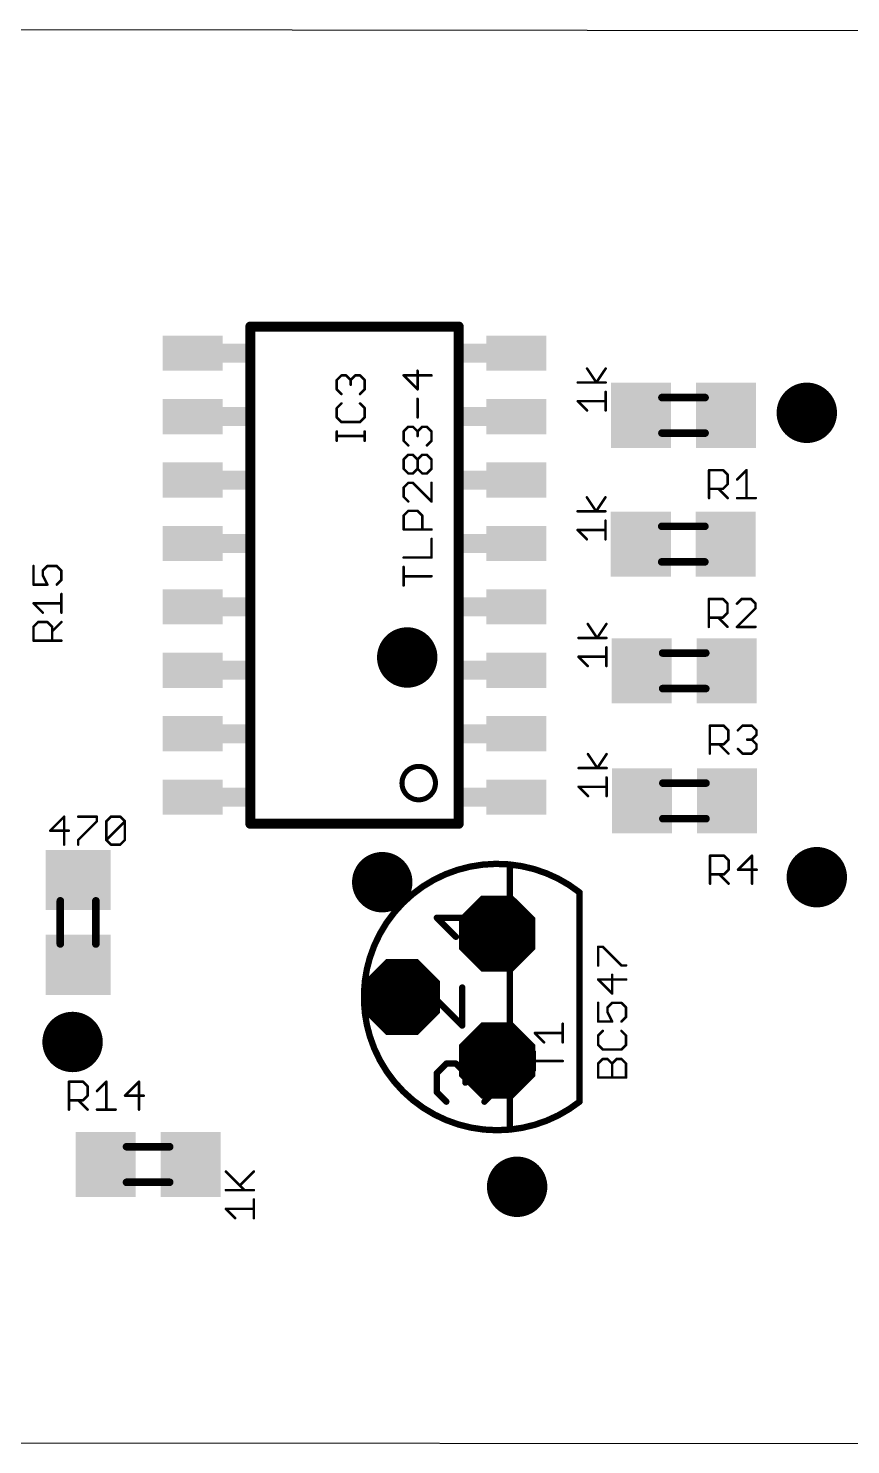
# Model space of a CAD drawing. Extents: x 0.6 to 66.7, y 0.1 to 28.5.
# Drawn here: x 34.57 to 51.04, y 0.1 to 28.46 of the extents above; entities that cross this region are included whole.
import ezdxf

# ---------------------------------------------------------------- set-up
doc = ezdxf.new("R2010")
doc.units = 0
for name, color, linetype in [('20', 7, 'CONTINUOUS'), ('21', 253, 'CONTINUOUS'), ('25', 253, 'CONTINUOUS'), ('27', 253, 'CONTINUOUS'), ('29', 253, 'CONTINUOUS'), ('51', 253, 'CONTINUOUS')]:
    doc.layers.add(name, color=color, linetype=linetype)

# ---------------------------------------------------------------- blocks, each defined once
blk = doc.blocks.new('RECT')
blk.add_solid([(-0.5, -0.5), (0.5, -0.5), (-0.5, 0.5), (0.5, 0.5)])
blk = doc.blocks.new('OCTAGONP')
at = {"const_width": 0.5}
blk.add_lwpolyline([(-0.25, -0.1036), (-0.25, 0.1036), (-0.1036, 0.25), (0.1036, 0.25), (0.25, 0.1036), (0.25, -0.1036), (0.1036, -0.25), (-0.1036, -0.25), (-0.25, -0.1036), (-0.25, 0.1036)], dxfattribs=at)
blk = doc.blocks.new('ROUNDV')
at = {"const_width": 0.5}
blk.add_lwpolyline([(0, -0.25, 1), (0, 0.25, 1), (0, -0.25)], format="xyb", dxfattribs=at)

msp = doc.modelspace()

# ---------------------------------------------------------------- linework, layer by layer
at = {"layer": '20'}
for p, q in [((66.6573, 28.3955), (0.56, 28.46)), ((66.6573, 0.0955), (0.56, 0.16))]:
    msp.add_line(p, q, dxfattribs=at)
at = {"layer": '21'}
for points, const_width in [([(43.19, 22.4871), (39.0202, 22.4871)], 0.2032), ([(39.0202, 22.4871), (39.0202, 12.5303)], 0.2032), ([(43.19, 12.5303), (43.19, 22.4871)], 0.2032), ([(39.0202, 12.5303), (43.19, 12.5303)], 0.2032), ([(44.214, 11.3137), (44.214, 11.7149)], 0.127), ([(45.611, 6.9655), (45.611, 11.1545)], 0.127), ([(44.214, 8.7737), (44.214, 9.3463)], 0.127), ([(44.214, 6.4051), (44.214, 6.8063)], 0.127)]:
    msp.add_lwpolyline(points, dxfattribs=dict(at, const_width=const_width))
for points, const_width in [([(39.0202, 22.5379, 1), (39.0202, 22.4363)], 0.1016), ([(39.071, 22.4871, 1), (38.9694, 22.4871)], 0.1016), ([(43.2408, 22.4871, 1), (43.1392, 22.4871)], 0.1016), ([(43.19, 22.4363, 1), (43.19, 22.5379)], 0.1016), ([(42.3901, 13.0098, 1), (42.3901, 13.6796, 1), (42.3901, 13.0098)], 0.1016), ([(39.0202, 12.5811, 1), (39.0202, 12.4795)], 0.1016), ([(38.9694, 12.5303, 1), (39.071, 12.5303)], 0.1016), ([(43.1392, 12.5303, 1), (43.2408, 12.5303)], 0.1016), ([(43.19, 12.4795, 1), (43.19, 12.5811)], 0.1016), ([(45.611, 11.1545, 0.5267), (41.4116, 9.8463)], 0.127), ([(44.2458, 11.7149, 1), (44.1822, 11.7149)], 0.0635), ([(44.1822, 11.3137, 1), (44.2458, 11.3137)], 0.0635), ([(45.6428, 11.1545, 1), (45.5793, 11.1545)], 0.0635), ([(45.5913, 11.1296, 1), (45.6307, 11.1794)], 0.0635), ([(41.3813, 9.8557, 1), (41.4419, 9.8369)], 0.0635), ([(44.2458, 9.3463, 1), (44.1822, 9.3463)], 0.0635), ([(44.1822, 8.7737, 1), (44.2458, 8.7737)], 0.0635), ([(41.4115, 8.2737, 0.3557), (44.214, 6.4051)], 0.127), ([(41.4418, 8.2831, 1), (41.3812, 8.2643)], 0.0635), ([(44.2458, 6.8063, 1), (44.1822, 6.8063)], 0.0635), ([(44.214, 6.4051, 0.144), (45.611, 6.9654)], 0.127), ([(45.5793, 6.9655, 1), (45.6428, 6.9655)], 0.0635), ([(45.6307, 6.9405, 1), (45.5913, 6.9903)], 0.0635), ([(44.1822, 6.4051, 1), (44.2458, 6.4051)], 0.0635), ([(44.211, 6.4367, 1), (44.217, 6.3735)], 0.0635), ([(44.217, 6.3735, 1), (44.211, 6.4367)], 0.0635)]:
    msp.add_lwpolyline(points, format="xyb", dxfattribs=dict(at, const_width=const_width))
at = {"layer": '25', "const_width": 0.0508}
for points in [[(40.7488, 21.4158), (40.842, 21.509)], [(40.7488, 21.2294), (40.7488, 21.4158)], [(40.842, 21.509), (40.9352, 21.509)], [(40.9352, 21.509), (41.0284, 21.4158)], [(41.0284, 21.4158), (41.1216, 21.509)], [(41.0284, 21.4158), (41.0284, 21.3226)], [(41.1216, 21.509), (41.2148, 21.509)], [(41.2148, 21.509), (41.3081, 21.4158)], [(41.3081, 21.4158), (41.3081, 21.2294)], [(40.842, 21.1362), (40.7488, 21.2294)], [(41.3081, 21.2294), (41.2148, 21.1362)], [(40.842, 20.9477), (40.7488, 20.8545)], [(40.7488, 20.8545), (40.7488, 20.6681)], [(41.3081, 20.8545), (41.2148, 20.9477)], [(41.3081, 20.6681), (41.3081, 20.8545)], [(40.7488, 20.6681), (40.842, 20.5748)], [(40.842, 20.5748), (41.2148, 20.5748)], [(41.2148, 20.5748), (41.3081, 20.6681)], [(40.7488, 20.2006), (40.7488, 20.3871)], [(41.3081, 20.2938), (40.7488, 20.2938)], [(41.3081, 20.2006), (41.3081, 20.3871)], [(48.2035, 19.0519), (48.2035, 19.6112)], [(48.2035, 19.6112), (48.4831, 19.6112)], [(48.4831, 19.6112), (48.5763, 19.518)], [(48.7648, 19.4248), (48.9512, 19.6112)], [(48.9512, 19.6112), (48.9512, 19.0519)], [(48.5763, 19.3316), (48.4831, 19.2383)], [(48.5763, 19.518), (48.5763, 19.3316)], [(48.4831, 19.2383), (48.2035, 19.2383)], [(48.3899, 19.2383), (48.5763, 19.0519)], [(48.7648, 19.0519), (49.1376, 19.0519)], [(34.6773, 17.6923), (34.6773, 17.3194)], [(34.8637, 17.599), (34.9569, 17.6923)], [(34.8637, 17.5058), (34.8637, 17.599)], [(34.9569, 17.6923), (35.1433, 17.6923)], [(35.1433, 17.6923), (35.2366, 17.599)], [(35.2366, 17.599), (35.2366, 17.4126)], [(34.6773, 17.3194), (34.9569, 17.3194)], [(34.9569, 17.3194), (34.8637, 17.5058)], [(35.2366, 17.4126), (35.1433, 17.3194)], [(35.2366, 16.7581), (35.2366, 17.131)], [(48.1993, 16.4726), (48.1993, 17.0319)], [(48.1993, 17.0319), (48.4789, 17.0319)], [(48.4789, 17.0319), (48.5722, 16.9387)], [(48.8538, 17.0319), (48.7606, 16.9387)], [(49.0403, 17.0319), (48.8538, 17.0319)], [(49.1335, 16.9387), (49.0403, 17.0319)], [(34.8637, 16.7581), (34.6773, 16.9445)], [(34.6773, 16.9445), (35.2366, 16.9445)], [(48.5722, 16.7523), (48.4789, 16.6591)], [(48.5722, 16.9387), (48.5722, 16.7523)], [(48.7606, 16.4726), (49.1335, 16.8455)], [(49.1335, 16.8455), (49.1335, 16.9387)], [(34.6773, 16.4764), (34.7705, 16.5696)], [(34.6773, 16.1968), (34.6773, 16.4764)], [(34.7705, 16.5696), (34.9569, 16.5696)], [(34.9569, 16.5696), (35.0501, 16.4764)], [(35.0501, 16.3832), (35.2366, 16.5696)], [(35.0501, 16.4764), (35.0501, 16.1968)], [(48.4789, 16.6591), (48.1993, 16.6591)], [(48.3857, 16.6591), (48.5722, 16.4726)], [(49.1335, 16.4726), (48.7606, 16.4726)], [(35.2366, 16.1968), (34.6773, 16.1968)], [(48.2177, 13.9355), (48.2177, 14.4947)], [(48.2177, 14.4947), (48.4973, 14.4947)], [(48.4973, 14.4947), (48.5905, 14.4015)], [(48.779, 14.4015), (48.8722, 14.4947)], [(48.8722, 14.4947), (49.0586, 14.4947)], [(49.0586, 14.4947), (49.1518, 14.4015)], [(48.5905, 14.2151), (48.4973, 14.1219)], [(48.5905, 14.4015), (48.5905, 14.2151)], [(49.0586, 14.2151), (48.9654, 14.2151)], [(49.1518, 14.3083), (49.0586, 14.2151)], [(49.0586, 14.2151), (49.1518, 14.1219)], [(49.1518, 14.4015), (49.1518, 14.3083)], [(48.4973, 14.1219), (48.2177, 14.1219)], [(48.4041, 14.1219), (48.5905, 13.9355)], [(48.8722, 13.9355), (48.779, 14.0287)], [(49.0586, 13.9355), (48.8722, 13.9355)], [(49.1518, 14.0287), (49.0586, 13.9355)], [(49.1518, 14.1219), (49.1518, 14.0287)], [(48.2218, 11.3304), (48.2218, 11.8896)], [(48.2218, 11.8896), (48.5015, 11.8896)], [(48.5015, 11.8896), (48.5947, 11.7964)], [(49.0628, 11.8896), (48.7832, 11.61)], [(49.0628, 11.3304), (49.0628, 11.8896)], [(48.5947, 11.61), (48.5015, 11.5168)], [(48.5947, 11.7964), (48.5947, 11.61)], [(48.7832, 11.61), (49.156, 11.61)], [(48.5015, 11.5168), (48.2218, 11.5168)], [(48.4083, 11.5168), (48.5947, 11.3304)], [(45.2735, 8.1529), (45.2735, 8.5257)], [(44.9007, 8.1529), (44.7143, 8.3393)], [(44.7143, 8.3393), (45.2735, 8.3393)], [(44.7143, 7.5916), (44.7143, 7.9644)], [(45.2735, 7.778), (44.7143, 7.778)], [(35.3878, 6.8052), (35.3878, 7.3644)], [(35.3878, 7.3644), (35.6675, 7.3644)], [(35.6675, 7.3644), (35.7607, 7.2712)], [(35.9491, 7.178), (36.1356, 7.3644)], [(36.1356, 7.3644), (36.1356, 6.8052)], [(36.7901, 7.3644), (36.5104, 7.0848)], [(36.7901, 6.8052), (36.7901, 7.3644)], [(35.7607, 7.0848), (35.6675, 6.9916)], [(35.7607, 7.2712), (35.7607, 7.0848)], [(36.5104, 7.0848), (36.8833, 7.0848)], [(35.6675, 6.9916), (35.3878, 6.9916)], [(35.5742, 6.9916), (35.7607, 6.8052)], [(35.9491, 6.8052), (36.322, 6.8052)]]:
    msp.add_lwpolyline(points, dxfattribs=at)
at = {"layer": '25', "const_width": 0.0254}
for points in [[(40.7615, 21.4158, 1), (40.7361, 21.4158)], [(40.7398, 21.4248, 1), (40.7578, 21.4068)], [(40.842, 21.5217, 1), (40.842, 21.4963)], [(40.851, 21.5, 1), (40.833, 21.518)], [(40.9442, 21.518, 1), (40.9262, 21.5)], [(40.9352, 21.4963, 1), (40.9352, 21.5217)], [(41.0411, 21.4158, 1), (41.0157, 21.4158)], [(41.0194, 21.4248, 1), (41.0374, 21.4068)], [(41.0157, 21.3226, 1), (41.0411, 21.3226)], [(41.0194, 21.4068, 1), (41.0374, 21.4248)], [(41.1216, 21.5217, 1), (41.1216, 21.4963)], [(41.1306, 21.5, 1), (41.1126, 21.518)], [(41.2238, 21.518, 1), (41.2059, 21.5)], [(41.2148, 21.4963, 1), (41.2148, 21.5217)], [(41.3208, 21.4158, 1), (41.2953, 21.4158)], [(41.2991, 21.4068, 1), (41.317, 21.4248)], [(40.7578, 21.2383, 1), (40.7398, 21.2204)], [(40.7361, 21.2294, 1), (40.7615, 21.2294)], [(40.833, 21.1272, 1), (40.851, 21.1451)], [(41.2059, 21.1451, 1), (41.2238, 21.1272)], [(41.2953, 21.2294, 1), (41.3208, 21.2294)], [(41.317, 21.2204, 1), (41.2991, 21.2383)], [(40.7615, 20.8545, 1), (40.7361, 20.8545)], [(40.7398, 20.8635, 1), (40.7578, 20.8455)], [(40.851, 20.9387, 1), (40.833, 20.9567)], [(41.2238, 20.9567, 1), (41.2059, 20.9387)], [(41.3208, 20.8545, 1), (41.2953, 20.8545)], [(41.2991, 20.8455, 1), (41.317, 20.8635)], [(40.7578, 20.677, 1), (40.7398, 20.6591)], [(40.7361, 20.6681, 1), (40.7615, 20.6681)], [(40.842, 20.5875, 1), (40.842, 20.5621)], [(40.833, 20.5659, 1), (40.851, 20.5838)], [(41.2059, 20.5838, 1), (41.2238, 20.5659)], [(41.2148, 20.5621, 1), (41.2148, 20.5875)], [(41.2953, 20.6681, 1), (41.3208, 20.6681)], [(41.317, 20.6591, 1), (41.2991, 20.677)], [(40.7615, 20.3871, 1), (40.7361, 20.3871)], [(40.7488, 20.3065, 1), (40.7488, 20.2811)], [(40.7361, 20.2006, 1), (40.7615, 20.2006)], [(41.3208, 20.3871, 1), (41.2953, 20.3871)], [(41.2953, 20.2006, 1), (41.3208, 20.2006)], [(41.3081, 20.2811, 1), (41.3081, 20.3065)], [(48.2162, 19.6112, 1), (48.1908, 19.6112)], [(48.2035, 19.6239, 1), (48.2035, 19.5985)], [(48.4921, 19.6202, 1), (48.4741, 19.6022)], [(48.4831, 19.5985, 1), (48.4831, 19.6239)], [(48.9639, 19.6112, 1), (48.9385, 19.6112)], [(48.9602, 19.6022, 1), (48.9422, 19.6202)], [(48.589, 19.518, 1), (48.5636, 19.518)], [(48.5636, 19.3316, 1), (48.589, 19.3316)], [(48.5673, 19.509, 1), (48.5853, 19.527)], [(48.5853, 19.3226, 1), (48.5673, 19.3405)], [(48.7558, 19.4337, 1), (48.7738, 19.4158)], [(48.2035, 19.251, 1), (48.2035, 19.2256)], [(48.1908, 19.0519, 1), (48.2162, 19.0519)], [(48.3989, 19.2473, 1), (48.3809, 19.2294)], [(48.4741, 19.2473, 1), (48.4921, 19.2294)], [(48.4831, 19.2256, 1), (48.4831, 19.251)], [(48.5673, 19.0429, 1), (48.5853, 19.0609)], [(48.7648, 19.0646, 1), (48.7648, 19.0392)], [(48.9385, 19.0519, 1), (48.9639, 19.0519)], [(49.1376, 19.0392, 1), (49.1376, 19.0646)], [(34.69, 17.6923, 1), (34.6646, 17.6923)], [(34.8764, 17.599, 1), (34.851, 17.599)], [(34.8547, 17.608, 1), (34.8727, 17.5901)], [(34.9569, 17.705, 1), (34.9569, 17.6796)], [(34.9659, 17.6833, 1), (34.9479, 17.7012)], [(35.1523, 17.7012, 1), (35.1344, 17.6833)], [(35.1433, 17.6796, 1), (35.1433, 17.705)], [(35.2493, 17.599, 1), (35.2239, 17.599)], [(35.2276, 17.5901, 1), (35.2455, 17.608)], [(34.6773, 17.3321, 1), (34.6773, 17.3067)], [(34.6646, 17.3194, 1), (34.69, 17.3194)], [(34.8751, 17.5115, 1), (34.8523, 17.5002)], [(34.851, 17.5058, 1), (34.8764, 17.5058)], [(34.9456, 17.3137, 1), (34.9683, 17.3251)], [(34.9569, 17.3067, 1), (34.9569, 17.3321)], [(35.1344, 17.3284, 1), (35.1523, 17.3104)], [(35.2239, 17.4126, 1), (35.2493, 17.4126)], [(35.2455, 17.4036, 1), (35.2276, 17.4216)], [(35.2493, 17.131, 1), (35.2239, 17.131)], [(48.212, 17.0319, 1), (48.1866, 17.0319)], [(48.1993, 17.0446, 1), (48.1993, 17.0192)], [(48.4879, 17.0409, 1), (48.47, 17.0229)], [(48.4789, 17.0192, 1), (48.4789, 17.0446)], [(48.8538, 17.0446, 1), (48.8538, 17.0192)], [(48.8628, 17.0229, 1), (48.8448, 17.0409)], [(49.0492, 17.0409, 1), (49.0313, 17.0229)], [(49.0403, 17.0192, 1), (49.0403, 17.0446)], [(34.6863, 16.9535, 1), (34.6683, 16.9355)], [(34.6773, 16.9572, 1), (34.6773, 16.9318)], [(34.8547, 16.7491, 1), (34.8727, 16.7671)], [(35.2239, 16.7581, 1), (35.2493, 16.7581)], [(35.2366, 16.9318, 1), (35.2366, 16.9572)], [(48.5849, 16.9387, 1), (48.5595, 16.9387)], [(48.5595, 16.7523, 1), (48.5849, 16.7523)], [(48.5632, 16.9297, 1), (48.5811, 16.9477)], [(48.5811, 16.7433, 1), (48.5632, 16.7613)], [(48.7516, 16.9477, 1), (48.7696, 16.9297)], [(49.1462, 16.9387, 1), (49.1208, 16.9387)], [(49.1208, 16.8455, 1), (49.1462, 16.8455)], [(49.1245, 16.9297, 1), (49.1424, 16.9477)], [(49.1424, 16.8365, 1), (49.1245, 16.8545)], [(34.69, 16.4764, 1), (34.6646, 16.4764)], [(34.6683, 16.4854, 1), (34.6863, 16.4674)], [(34.7705, 16.5823, 1), (34.7705, 16.5569)], [(34.7795, 16.5607, 1), (34.7615, 16.5786)], [(34.9659, 16.5786, 1), (34.9479, 16.5607)], [(34.9569, 16.5569, 1), (34.9569, 16.5823)], [(35.0628, 16.4764, 1), (35.0374, 16.4764)], [(35.0412, 16.4674, 1), (35.0591, 16.4854)], [(35.2455, 16.5607, 1), (35.2276, 16.5786)], [(48.1993, 16.6718, 1), (48.1993, 16.6464)], [(48.1866, 16.4726, 1), (48.212, 16.4726)], [(48.3947, 16.668, 1), (48.3767, 16.6501)], [(48.47, 16.668, 1), (48.4879, 16.6501)], [(48.4789, 16.6464, 1), (48.4789, 16.6718)], [(48.5632, 16.4637, 1), (48.5811, 16.4816)], [(48.7606, 16.4853, 1), (48.7606, 16.4599)], [(48.7516, 16.4816, 1), (48.7696, 16.4637)], [(49.1335, 16.4599, 1), (49.1335, 16.4853)], [(34.6773, 16.2095, 1), (34.6773, 16.1841)], [(34.6646, 16.1968, 1), (34.69, 16.1968)], [(35.0374, 16.1968, 1), (35.0628, 16.1968)], [(35.0412, 16.3922, 1), (35.0591, 16.3742)], [(35.2366, 16.1841, 1), (35.2366, 16.2095)], [(48.2304, 14.4947, 1), (48.205, 14.4947)], [(48.2177, 14.5074, 1), (48.2177, 14.482)], [(48.5063, 14.5037, 1), (48.4883, 14.4857)], [(48.4973, 14.482, 1), (48.4973, 14.5074)], [(48.8722, 14.5074, 1), (48.8722, 14.482)], [(48.8812, 14.4857, 1), (48.8632, 14.5037)], [(49.0676, 14.5037, 1), (49.0496, 14.4857)], [(49.0586, 14.482, 1), (49.0586, 14.5074)], [(48.6032, 14.4015, 1), (48.5778, 14.4015)], [(48.5778, 14.2151, 1), (48.6032, 14.2151)], [(48.5815, 14.3925, 1), (48.5995, 14.4105)], [(48.5995, 14.2061, 1), (48.5815, 14.2241)], [(48.77, 14.4105, 1), (48.7879, 14.3925)], [(48.9654, 14.2278, 1), (48.9654, 14.2024)], [(49.0676, 14.2241, 1), (49.0496, 14.2061)], [(49.0496, 14.2241, 1), (49.0676, 14.2061)], [(49.0586, 14.2024, 1), (49.0586, 14.2278)], [(49.1645, 14.4015, 1), (49.1391, 14.4015)], [(49.1391, 14.3083, 1), (49.1645, 14.3083)], [(49.1428, 14.3925, 1), (49.1608, 14.4105)], [(49.1608, 14.2993, 1), (49.1428, 14.3173)], [(48.2177, 14.1346, 1), (48.2177, 14.1092)], [(48.205, 13.9355, 1), (48.2304, 13.9355)], [(48.4131, 14.1309, 1), (48.3951, 14.1129)], [(48.4883, 14.1309, 1), (48.5063, 14.1129)], [(48.4973, 14.1092, 1), (48.4973, 14.1346)], [(48.5815, 13.9265, 1), (48.5995, 13.9444)], [(48.7879, 14.0376, 1), (48.77, 14.0197)], [(48.8722, 13.9482, 1), (48.8722, 13.9228)], [(48.8632, 13.9265, 1), (48.8812, 13.9444)], [(49.0496, 13.9444, 1), (49.0676, 13.9265)], [(49.0586, 13.9228, 1), (49.0586, 13.9482)], [(49.1645, 14.1219, 1), (49.1391, 14.1219)], [(49.1391, 14.0287, 1), (49.1645, 14.0287)], [(49.1428, 14.1129, 1), (49.1608, 14.1309)], [(49.1608, 14.0197, 1), (49.1428, 14.0376)], [(48.2345, 11.8896, 1), (48.2091, 11.8896)], [(48.2218, 11.9023, 1), (48.2218, 11.8769)], [(48.5105, 11.8986, 1), (48.4925, 11.8807)], [(48.5015, 11.8769, 1), (48.5015, 11.9023)], [(49.0755, 11.8896, 1), (49.0501, 11.8896)], [(49.0718, 11.8807, 1), (49.0538, 11.8986)], [(48.6074, 11.7964, 1), (48.582, 11.7964)], [(48.5857, 11.7874, 1), (48.6037, 11.8054)], [(48.6037, 11.601, 1), (48.5857, 11.619)], [(48.7832, 11.6227, 1), (48.7832, 11.5973)], [(48.7742, 11.619, 1), (48.7921, 11.601)], [(49.156, 11.5973, 1), (49.156, 11.6227)], [(48.2218, 11.5295, 1), (48.2218, 11.5041)], [(48.4172, 11.5258, 1), (48.3993, 11.5078)], [(48.4925, 11.5258, 1), (48.5105, 11.5078)], [(48.5015, 11.5041, 1), (48.5015, 11.5295)], [(48.582, 11.61, 1), (48.6074, 11.61)], [(48.5857, 11.3214, 1), (48.6037, 11.3393)], [(48.2091, 11.3304, 1), (48.2345, 11.3304)], [(49.0501, 11.3304, 1), (49.0755, 11.3304)], [(45.2862, 8.5257, 1), (45.2608, 8.5257)], [(44.7232, 8.3483, 1), (44.7053, 8.3303)], [(44.7143, 8.352, 1), (44.7143, 8.3266)], [(45.2735, 8.3266, 1), (45.2735, 8.352)], [(44.727, 7.9644, 1), (44.7016, 7.9644)], [(44.8917, 8.1439, 1), (44.9097, 8.1619)], [(45.2608, 8.1529, 1), (45.2862, 8.1529)], [(44.7143, 7.7907, 1), (44.7143, 7.7653)], [(45.2735, 7.7653, 1), (45.2735, 7.7907)], [(35.4005, 7.3644, 1), (35.3751, 7.3644)], [(35.3878, 7.3771, 1), (35.3878, 7.3517)], [(35.6764, 7.3734, 1), (35.6585, 7.3555)], [(35.6675, 7.3517, 1), (35.6675, 7.3771)], [(36.1483, 7.3644, 1), (36.1229, 7.3644)], [(36.1445, 7.3555, 1), (36.1266, 7.3734)], [(36.8028, 7.3644, 1), (36.7774, 7.3644)], [(36.7991, 7.3555, 1), (36.7811, 7.3734)], [(44.7016, 7.5916, 1), (44.727, 7.5916)], [(35.7734, 7.2712, 1), (35.748, 7.2712)], [(35.748, 7.0848, 1), (35.7734, 7.0848)], [(35.7517, 7.2623, 1), (35.7696, 7.2802)], [(35.7696, 7.0758, 1), (35.7517, 7.0938)], [(35.9401, 7.187, 1), (35.9581, 7.169)], [(36.5104, 7.0975, 1), (36.5104, 7.0721)], [(36.5015, 7.0938, 1), (36.5194, 7.0758)], [(36.8833, 7.0721, 1), (36.8833, 7.0975)], [(35.3878, 7.0043, 1), (35.3878, 6.9789)], [(35.3751, 6.8052, 1), (35.4005, 6.8052)], [(35.5832, 7.0006, 1), (35.5653, 6.9826)], [(35.6585, 7.0006, 1), (35.6764, 6.9826)], [(35.6675, 6.9789, 1), (35.6675, 7.0043)], [(35.7517, 6.7962, 1), (35.7696, 6.8142)], [(35.9491, 6.8179, 1), (35.9491, 6.7925)], [(36.1229, 6.8052, 1), (36.1483, 6.8052)], [(36.322, 6.7925, 1), (36.322, 6.8179)], [(36.7774, 6.8052, 1), (36.8028, 6.8052)]]:
    msp.add_lwpolyline(points, format="xyb", dxfattribs=at)
at = {"layer": '27', "const_width": 0.0508}
for points in [[(42.3673, 21.2298), (42.3673, 21.6027)], [(45.9466, 21.3675), (45.7602, 21.6471)], [(46.133, 21.6471), (45.9466, 21.3675)], [(42.6469, 21.5095), (42.0877, 21.5095)], [(42.0877, 21.5095), (42.3673, 21.2298)], [(46.133, 21.3675), (45.5738, 21.3675)], [(42.3673, 20.6685), (42.3673, 21.0414)], [(45.7602, 20.8061), (45.5738, 20.9926)], [(45.5738, 20.9926), (46.133, 20.9926)], [(46.133, 20.8061), (46.133, 21.179)], [(42.0877, 20.3868), (42.1809, 20.4801)], [(42.1809, 20.4801), (42.2741, 20.4801)], [(42.2741, 20.4801), (42.3673, 20.3868)], [(42.3673, 20.3868), (42.4605, 20.4801)], [(42.4605, 20.4801), (42.5537, 20.4801)], [(42.5537, 20.4801), (42.6469, 20.3868)], [(42.0877, 20.2004), (42.0877, 20.3868)], [(42.1809, 20.1072), (42.0877, 20.2004)], [(42.3673, 20.3868), (42.3673, 20.2936)], [(42.6469, 20.2004), (42.5537, 20.1072)], [(42.6469, 20.3868), (42.6469, 20.2004)], [(42.0877, 19.8255), (42.1809, 19.9187)], [(42.1809, 19.9187), (42.2741, 19.9187)], [(42.2741, 19.9187), (42.3673, 19.8255)], [(42.3673, 19.8255), (42.4605, 19.9187)], [(42.4605, 19.9187), (42.5537, 19.9187)], [(42.5537, 19.9187), (42.6469, 19.8255)], [(42.0877, 19.6391), (42.0877, 19.8255)], [(42.1809, 19.5459), (42.0877, 19.6391)], [(42.3673, 19.6391), (42.2741, 19.5459)], [(42.3673, 19.6391), (42.3673, 19.8255)], [(42.4605, 19.5459), (42.3673, 19.6391)], [(42.6469, 19.6391), (42.5537, 19.5459)], [(42.6469, 19.8255), (42.6469, 19.6391)], [(42.1809, 19.3574), (42.0877, 19.2642)], [(42.0877, 19.2642), (42.0877, 19.0778)], [(42.2741, 19.5459), (42.1809, 19.5459)], [(42.2741, 19.3574), (42.1809, 19.3574)], [(42.6469, 18.9846), (42.2741, 19.3574)], [(42.5537, 19.5459), (42.4605, 19.5459)], [(42.6469, 19.3574), (42.6469, 18.9846)], [(42.0877, 19.0778), (42.1809, 18.9846)], [(45.9424, 18.7882), (45.756, 19.0678)], [(46.1289, 19.0678), (45.9424, 18.7882)], [(42.0877, 18.7029), (42.1809, 18.7961)], [(42.0877, 18.4233), (42.0877, 18.7029)], [(42.1809, 18.7961), (42.3673, 18.7961)], [(42.3673, 18.7961), (42.4605, 18.7029)], [(42.4605, 18.7029), (42.4605, 18.4233)], [(46.1289, 18.7882), (45.5696, 18.7882)], [(42.6469, 18.4233), (42.0877, 18.4233)], [(45.756, 18.2269), (45.5696, 18.4133)], [(45.5696, 18.4133), (46.1289, 18.4133)], [(46.1289, 18.2269), (46.1289, 18.5997)], [(42.6469, 17.862), (42.6469, 18.2348)], [(42.0877, 17.862), (42.6469, 17.862)], [(42.0877, 17.3007), (42.0877, 17.6735)], [(42.6469, 17.4871), (42.0877, 17.4871)], [(45.9608, 16.251), (45.7744, 16.5306)], [(46.1472, 16.5306), (45.9608, 16.251)], [(46.1472, 16.251), (45.5879, 16.251)], [(45.7744, 15.6897), (45.5879, 15.8761)], [(45.5879, 15.8761), (46.1472, 15.8761)], [(46.1472, 15.6897), (46.1472, 16.0625)], [(45.965, 13.6459), (45.7785, 13.9255)], [(46.1514, 13.9255), (45.965, 13.6459)], [(46.1514, 13.6459), (45.5921, 13.6459)], [(46.1514, 13.0846), (46.1514, 13.4574)], [(45.7785, 13.0846), (45.5921, 13.271)], [(45.5921, 13.271), (46.1514, 13.271)], [(35.2913, 12.672), (35.0117, 12.3923)], [(35.2913, 12.1127), (35.2913, 12.672)], [(35.573, 12.672), (35.9458, 12.672)], [(35.9458, 12.5788), (35.573, 12.2059)], [(35.9458, 12.672), (35.9458, 12.5788)], [(36.1343, 12.5788), (36.2275, 12.672)], [(36.1343, 12.2059), (36.1343, 12.5788)], [(36.1343, 12.2059), (36.5072, 12.5788)], [(36.2275, 12.672), (36.4139, 12.672)], [(36.4139, 12.672), (36.5072, 12.5788)], [(36.5072, 12.5788), (36.5072, 12.2059)], [(35.0117, 12.3923), (35.3845, 12.3923)], [(35.573, 12.2059), (35.573, 12.1127)], [(36.2275, 12.1127), (36.1343, 12.2059)], [(36.5072, 12.2059), (36.4139, 12.1127)], [(36.4139, 12.1127), (36.2275, 12.1127)], [(45.9825, 9.6928), (45.9825, 10.0656)], [(45.9825, 10.0656), (46.0758, 10.0656)], [(46.0758, 10.0656), (46.4486, 9.6928)], [(46.4486, 9.6928), (46.5418, 9.6928)], [(46.5418, 9.4111), (45.9825, 9.4111)], [(45.9825, 9.4111), (46.2622, 9.1315)], [(46.2622, 9.1315), (46.2622, 9.5043)], [(45.9825, 8.943), (45.9825, 8.5702)], [(46.169, 8.8498), (46.2622, 8.943)], [(46.169, 8.7566), (46.169, 8.8498)], [(46.2622, 8.943), (46.4486, 8.943)], [(46.4486, 8.943), (46.5418, 8.8498)], [(46.5418, 8.8498), (46.5418, 8.6634)], [(45.9825, 8.5702), (46.2622, 8.5702)], [(46.2622, 8.5702), (46.169, 8.7566)], [(46.5418, 8.6634), (46.4486, 8.5702)], [(46.0758, 8.3817), (45.9825, 8.2885)], [(45.9825, 8.2885), (45.9825, 8.1021)], [(46.5418, 8.2885), (46.4486, 8.3817)], [(46.5418, 8.1021), (46.5418, 8.2885)], [(45.9825, 8.1021), (46.0758, 8.0089)], [(46.0758, 8.0089), (46.4486, 8.0089)], [(46.4486, 8.0089), (46.5418, 8.1021)], [(45.9825, 7.7272), (46.0758, 7.8204)], [(45.9825, 7.4475), (45.9825, 7.7272)], [(46.0758, 7.8204), (46.169, 7.8204)], [(46.169, 7.8204), (46.2622, 7.7272)], [(46.2622, 7.7272), (46.3554, 7.8204)], [(46.2622, 7.4475), (46.2622, 7.7272)], [(46.3554, 7.8204), (46.4486, 7.8204)], [(46.4486, 7.8204), (46.5418, 7.7272)], [(46.5418, 7.7272), (46.5418, 7.4475)], [(46.5418, 7.4475), (45.9825, 7.4475)], [(38.9025, 5.1928), (38.5296, 5.5656)], [(38.8093, 5.286), (39.0889, 5.5656)], [(38.5296, 5.1928), (39.0889, 5.1928)], [(38.716, 4.6315), (38.5296, 4.8179)], [(38.5296, 4.8179), (39.0889, 4.8179)], [(39.0889, 4.6315), (39.0889, 5.0043)]]:
    msp.add_lwpolyline(points, dxfattribs=at)
at = {"layer": '27', "const_width": 0.0254}
for points in [[(42.38, 21.6027, 1), (42.3546, 21.6027)], [(45.7707, 21.6541, 1), (45.7496, 21.64)], [(46.1436, 21.64, 1), (46.1225, 21.6541)], [(42.0877, 21.5222, 1), (42.0877, 21.4968)], [(42.0966, 21.5184, 1), (42.0787, 21.5005)], [(42.6469, 21.4968, 1), (42.6469, 21.5222)], [(45.5738, 21.3802, 1), (45.5738, 21.3548)], [(45.936, 21.3745, 1), (45.9572, 21.3604)], [(45.936, 21.3604, 1), (45.9572, 21.3745)], [(46.133, 21.3548, 1), (46.133, 21.3802)], [(42.3546, 21.2298, 1), (42.38, 21.2298)], [(42.38, 21.0414, 1), (42.3546, 21.0414)], [(42.3583, 21.2208, 1), (42.3763, 21.2388)], [(45.5738, 21.0053, 1), (45.5738, 20.9799)], [(45.5827, 21.0015, 1), (45.5648, 20.9836)], [(46.1457, 21.179, 1), (46.1203, 21.179)], [(46.133, 20.9799, 1), (46.133, 21.0053)], [(45.7512, 20.7972, 1), (45.7692, 20.8151)], [(46.1203, 20.8061, 1), (46.1457, 20.8061)], [(42.1809, 20.4928, 1), (42.1809, 20.4674)], [(42.1899, 20.4711, 1), (42.1719, 20.489)], [(42.2831, 20.489, 1), (42.2651, 20.4711)], [(42.2741, 20.4674, 1), (42.2741, 20.4928)], [(42.3546, 20.6685, 1), (42.38, 20.6685)], [(42.4605, 20.4928, 1), (42.4605, 20.4674)], [(42.4695, 20.4711, 1), (42.4515, 20.489)], [(42.5627, 20.489, 1), (42.5447, 20.4711)], [(42.5537, 20.4674, 1), (42.5537, 20.4928)], [(42.1004, 20.3868, 1), (42.075, 20.3868)], [(42.0787, 20.3958, 1), (42.0966, 20.3779)], [(42.0966, 20.2094, 1), (42.0787, 20.1914)], [(42.075, 20.2004, 1), (42.1004, 20.2004)], [(42.38, 20.3868, 1), (42.3546, 20.3868)], [(42.3583, 20.3958, 1), (42.3763, 20.3779)], [(42.3546, 20.2936, 1), (42.38, 20.2936)], [(42.3583, 20.3779, 1), (42.3763, 20.3958)], [(42.6596, 20.3868, 1), (42.6342, 20.3868)], [(42.6342, 20.2004, 1), (42.6596, 20.2004)], [(42.638, 20.3779, 1), (42.6559, 20.3958)], [(42.6559, 20.1914, 1), (42.638, 20.2094)], [(42.1809, 19.9314, 1), (42.1809, 19.9061)], [(42.1719, 20.0982, 1), (42.1899, 20.1162)], [(42.1899, 19.9098, 1), (42.1719, 19.9277)], [(42.2831, 19.9277, 1), (42.2651, 19.9098)], [(42.2741, 19.9061, 1), (42.2741, 19.9314)], [(42.4605, 19.9314, 1), (42.4605, 19.9061)], [(42.4695, 19.9098, 1), (42.4515, 19.9277)], [(42.5447, 20.1162, 1), (42.5627, 20.0982)], [(42.5627, 19.9277, 1), (42.5447, 19.9098)], [(42.5537, 19.9061, 1), (42.5537, 19.9314)], [(42.1004, 19.8255, 1), (42.075, 19.8255)], [(42.0787, 19.8345, 1), (42.0966, 19.8166)], [(42.0966, 19.6481, 1), (42.0787, 19.6301)], [(42.075, 19.6391, 1), (42.1004, 19.6391)], [(42.38, 19.8255, 1), (42.3546, 19.8255)], [(42.3583, 19.8345, 1), (42.3763, 19.8166)], [(42.3763, 19.6481, 1), (42.3583, 19.6301)], [(42.3546, 19.6391, 1), (42.38, 19.6391)], [(42.3583, 19.8166, 1), (42.3763, 19.8345)], [(42.3763, 19.6301, 1), (42.3583, 19.6481)], [(42.6596, 19.8255, 1), (42.6342, 19.8255)], [(42.6342, 19.6391, 1), (42.6596, 19.6391)], [(42.638, 19.8166, 1), (42.6559, 19.8345)], [(42.6559, 19.6301, 1), (42.638, 19.6481)], [(42.1004, 19.2642, 1), (42.075, 19.2642)], [(42.1809, 19.5586, 1), (42.1809, 19.5332)], [(42.1809, 19.3701, 1), (42.1809, 19.3447)], [(42.1719, 19.5369, 1), (42.1899, 19.5549)], [(42.1899, 19.3485, 1), (42.1719, 19.3664)], [(42.2651, 19.5549, 1), (42.2831, 19.5369)], [(42.2831, 19.3664, 1), (42.2651, 19.3485)], [(42.2741, 19.5332, 1), (42.2741, 19.5586)], [(42.2741, 19.3447, 1), (42.2741, 19.3701)], [(42.4605, 19.5586, 1), (42.4605, 19.5332)], [(42.4515, 19.5369, 1), (42.4695, 19.5549)], [(42.5447, 19.5549, 1), (42.5627, 19.5369)], [(42.5537, 19.5332, 1), (42.5537, 19.5586)], [(42.6596, 19.3574, 1), (42.6342, 19.3574)], [(42.0787, 19.2732, 1), (42.0966, 19.2552)], [(42.0966, 19.0868, 1), (42.0787, 19.0688)], [(42.075, 19.0778, 1), (42.1004, 19.0778)], [(42.1719, 18.9756, 1), (42.1899, 18.9936)], [(42.638, 18.9756, 1), (42.6559, 18.9936)], [(45.7666, 19.0749, 1), (45.7454, 19.0608)], [(46.1394, 19.0608, 1), (46.1183, 19.0749)], [(42.1004, 18.7029, 1), (42.075, 18.7029)], [(42.0787, 18.7119, 1), (42.0966, 18.6939)], [(42.1809, 18.8088, 1), (42.1809, 18.7834)], [(42.1899, 18.7872, 1), (42.1719, 18.8051)], [(42.3763, 18.8051, 1), (42.3583, 18.7872)], [(42.3673, 18.7834, 1), (42.3673, 18.8088)], [(42.4732, 18.7029, 1), (42.4478, 18.7029)], [(42.4515, 18.6939, 1), (42.4695, 18.7119)], [(42.6342, 18.9846, 1), (42.6596, 18.9846)], [(45.5696, 18.8009, 1), (45.5696, 18.7755)], [(45.9319, 18.7952, 1), (45.953, 18.7811)], [(45.9319, 18.7811, 1), (45.953, 18.7952)], [(46.1289, 18.7755, 1), (46.1289, 18.8009)], [(42.0877, 18.436, 1), (42.0877, 18.4106)], [(42.6469, 18.4106, 1), (42.6469, 18.436)], [(45.5786, 18.4223, 1), (45.5606, 18.4043)], [(45.5696, 18.426, 1), (45.5696, 18.4006)], [(46.1416, 18.5997, 1), (46.1162, 18.5997)], [(46.1289, 18.4006, 1), (46.1289, 18.426)], [(42.075, 18.4233, 1), (42.1004, 18.4233)], [(42.4478, 18.4233, 1), (42.4732, 18.4233)], [(42.6596, 18.2348, 1), (42.6342, 18.2348)], [(45.747, 18.2179, 1), (45.765, 18.2358)], [(46.1162, 18.2269, 1), (46.1416, 18.2269)], [(42.0877, 17.8747, 1), (42.0877, 17.8493)], [(42.6342, 17.862, 1), (42.6596, 17.862)], [(42.6469, 17.8493, 1), (42.6469, 17.8747)], [(42.1004, 17.6735, 1), (42.075, 17.6735)], [(42.0877, 17.4998, 1), (42.0877, 17.4744)], [(42.075, 17.3007, 1), (42.1004, 17.3007)], [(42.6469, 17.4744, 1), (42.6469, 17.4998)], [(45.7849, 16.5377, 1), (45.7638, 16.5236)], [(46.1578, 16.5236, 1), (46.1366, 16.5377)], [(45.5879, 16.2637, 1), (45.5879, 16.2383)], [(45.9502, 16.258, 1), (45.9714, 16.2439)], [(45.9502, 16.2439, 1), (45.9714, 16.258)], [(46.1472, 16.2383, 1), (46.1472, 16.2637)], [(45.5879, 15.8888, 1), (45.5879, 15.8634)], [(45.5969, 15.8851, 1), (45.579, 15.8671)], [(46.1599, 16.0625, 1), (46.1345, 16.0625)], [(46.1472, 15.8634, 1), (46.1472, 15.8888)], [(45.7654, 15.6807, 1), (45.7833, 15.6987)], [(46.1345, 15.6897, 1), (46.1599, 15.6897)], [(45.7891, 13.9326, 1), (45.768, 13.9185)], [(46.162, 13.9185, 1), (46.1408, 13.9326)], [(45.5921, 13.6586, 1), (45.5921, 13.6332)], [(45.9544, 13.6529, 1), (45.9755, 13.6388)], [(45.9544, 13.6388, 1), (45.9755, 13.6529)], [(46.1514, 13.6332, 1), (46.1514, 13.6586)], [(46.1641, 13.4574, 1), (46.1387, 13.4574)], [(45.6011, 13.28, 1), (45.5831, 13.262)], [(45.5921, 13.2837, 1), (45.5921, 13.2583)], [(45.7696, 13.0756, 1), (45.7875, 13.0936)], [(46.1387, 13.0846, 1), (46.1641, 13.0846)], [(46.1514, 13.2583, 1), (46.1514, 13.2837)], [(35.304, 12.672, 1), (35.2786, 12.672)], [(35.3003, 12.663, 1), (35.2823, 12.681)], [(35.573, 12.6847, 1), (35.573, 12.6593)], [(35.9585, 12.672, 1), (35.9331, 12.672)], [(35.9331, 12.5788, 1), (35.9585, 12.5788)], [(35.9548, 12.5698, 1), (35.9369, 12.5877)], [(35.9458, 12.6593, 1), (35.9458, 12.6847)], [(36.147, 12.5788, 1), (36.1216, 12.5788)], [(36.1253, 12.5877, 1), (36.1433, 12.5698)], [(36.2275, 12.6847, 1), (36.2275, 12.6593)], [(36.2365, 12.663, 1), (36.2185, 12.681)], [(36.4229, 12.681, 1), (36.405, 12.663)], [(36.4139, 12.6593, 1), (36.4139, 12.6847)], [(36.5199, 12.5788, 1), (36.4945, 12.5788)], [(36.5161, 12.5698, 1), (36.4982, 12.5877)], [(36.4982, 12.5698, 1), (36.5161, 12.5877)], [(35.0117, 12.405, 1), (35.0117, 12.3796)], [(35.0027, 12.4013, 1), (35.0207, 12.3834)], [(35.3845, 12.3796, 1), (35.3845, 12.405)], [(35.5857, 12.2059, 1), (35.5603, 12.2059)], [(35.564, 12.2149, 1), (35.582, 12.1969)], [(36.1433, 12.2149, 1), (36.1253, 12.1969)], [(36.1253, 12.2149, 1), (36.1433, 12.1969)], [(36.1216, 12.2059, 1), (36.147, 12.2059)], [(36.4945, 12.2059, 1), (36.5199, 12.2059)], [(36.5161, 12.1969, 1), (36.4982, 12.2149)], [(35.2786, 12.1127, 1), (35.304, 12.1127)], [(35.5603, 12.1127, 1), (35.5857, 12.1127)], [(36.2275, 12.1254, 1), (36.2275, 12.1)], [(36.2185, 12.1037, 1), (36.2365, 12.1217)], [(36.405, 12.1217, 1), (36.4229, 12.1037)], [(36.4139, 12.1, 1), (36.4139, 12.1254)], [(45.9952, 10.0656, 1), (45.9698, 10.0656)], [(45.9825, 10.0783, 1), (45.9825, 10.0529)], [(46.0847, 10.0746, 1), (46.0668, 10.0567)], [(46.0758, 10.0529, 1), (46.0758, 10.0783)], [(45.9698, 9.6928, 1), (45.9952, 9.6928)], [(46.4486, 9.7055, 1), (46.4486, 9.6801)], [(46.4396, 9.6838, 1), (46.4576, 9.7018)], [(46.5418, 9.6801, 1), (46.5418, 9.7055)], [(45.9825, 9.4238, 1), (45.9825, 9.3984)], [(45.9915, 9.4201, 1), (45.9736, 9.4021)], [(46.2749, 9.5043, 1), (46.2495, 9.5043)], [(46.5418, 9.3984, 1), (46.5418, 9.4238)], [(46.2495, 9.1315, 1), (46.2749, 9.1315)], [(46.2532, 9.1225, 1), (46.2712, 9.1405)], [(45.9952, 8.943, 1), (45.9698, 8.943)], [(46.1817, 8.8498, 1), (46.1563, 8.8498)], [(46.16, 8.8588, 1), (46.178, 8.8408)], [(46.2622, 8.9557, 1), (46.2622, 8.9303)], [(46.2712, 8.934, 1), (46.2532, 8.952)], [(46.4576, 8.952, 1), (46.4396, 8.934)], [(46.4486, 8.9303, 1), (46.4486, 8.9557)], [(46.5545, 8.8498, 1), (46.5291, 8.8498)], [(46.5328, 8.8408, 1), (46.5508, 8.8588)], [(45.9825, 8.5829, 1), (45.9825, 8.5575)], [(45.9698, 8.5702, 1), (45.9952, 8.5702)], [(46.1803, 8.7623, 1), (46.1576, 8.7509)], [(46.1563, 8.7566, 1), (46.1817, 8.7566)], [(46.2508, 8.5645, 1), (46.2735, 8.5758)], [(46.2622, 8.5575, 1), (46.2622, 8.5829)], [(46.4396, 8.5791, 1), (46.4576, 8.5612)], [(46.5291, 8.6634, 1), (46.5545, 8.6634)], [(46.5508, 8.6544, 1), (46.5328, 8.6724)], [(45.9952, 8.2885, 1), (45.9698, 8.2885)], [(45.9736, 8.2975, 1), (45.9915, 8.2795)], [(46.0847, 8.3727, 1), (46.0668, 8.3907)], [(46.4576, 8.3907, 1), (46.4396, 8.3727)], [(46.5545, 8.2885, 1), (46.5291, 8.2885)], [(46.5328, 8.2795, 1), (46.5508, 8.2975)], [(45.9698, 8.1021, 1), (45.9952, 8.1021)], [(45.9915, 8.111, 1), (45.9736, 8.0931)], [(46.0758, 8.0216, 1), (46.0758, 7.9962)], [(46.0668, 7.9999, 1), (46.0847, 8.0178)], [(46.4396, 8.0178, 1), (46.4576, 7.9999)], [(46.4486, 7.9962, 1), (46.4486, 8.0216)], [(46.5291, 8.1021, 1), (46.5545, 8.1021)], [(46.5508, 8.0931, 1), (46.5328, 8.111)], [(45.9952, 7.7272, 1), (45.9698, 7.7272)], [(45.9736, 7.7362, 1), (45.9915, 7.7182)], [(46.0758, 7.8331, 1), (46.0758, 7.8077)], [(46.0847, 7.8114, 1), (46.0668, 7.8294)], [(46.178, 7.8294, 1), (46.16, 7.8114)], [(46.169, 7.8077, 1), (46.169, 7.8331)], [(46.2749, 7.7272, 1), (46.2495, 7.7272)], [(46.2532, 7.7362, 1), (46.2712, 7.7182)], [(46.2532, 7.7182, 1), (46.2712, 7.7362)], [(46.3554, 7.8331, 1), (46.3554, 7.8077)], [(46.3644, 7.8114, 1), (46.3464, 7.8294)], [(46.4576, 7.8294, 1), (46.4396, 7.8114)], [(46.4486, 7.8077, 1), (46.4486, 7.8331)], [(46.5545, 7.7272, 1), (46.5291, 7.7272)], [(46.5328, 7.7182, 1), (46.5508, 7.7362)], [(45.9825, 7.4602, 1), (45.9825, 7.4348)], [(45.9698, 7.4475, 1), (45.9952, 7.4475)], [(46.2495, 7.4475, 1), (46.2749, 7.4475)], [(46.5291, 7.4475, 1), (46.5545, 7.4475)], [(46.5418, 7.4348, 1), (46.5418, 7.4602)], [(38.5386, 5.5746, 1), (38.5206, 5.5567)], [(39.0979, 5.5567, 1), (39.0799, 5.5746)], [(38.5296, 5.2055, 1), (38.5296, 5.1801)], [(38.8003, 5.295, 1), (38.8182, 5.277)], [(38.8935, 5.1838, 1), (38.9114, 5.2018)], [(39.0889, 5.1801, 1), (39.0889, 5.2055)], [(38.5386, 4.8269, 1), (38.5206, 4.8089)], [(38.5296, 4.8306, 1), (38.5296, 4.8052)], [(39.1016, 5.0043, 1), (39.0762, 5.0043)], [(39.0889, 4.8052, 1), (39.0889, 4.8306)], [(38.7071, 4.6225, 1), (38.725, 4.6405)], [(39.0762, 4.6315, 1), (39.1016, 4.6315)]]:
    msp.add_lwpolyline(points, format="xyb", dxfattribs=at)
at = {"layer": '51'}
for points, const_width in [([(48.1232, 21.0657), (47.2592, 21.0657)], 0.1524), ([(47.2592, 20.3537), (48.1232, 20.3537)], 0.1524), ([(48.119, 18.4864), (47.255, 18.4864)], 0.1524), ([(47.255, 17.7744), (48.119, 17.7744)], 0.1524), ([(48.1374, 15.9492), (47.2734, 15.9492)], 0.1524), ([(47.2734, 15.2372), (48.1374, 15.2372)], 0.1524), ([(48.1416, 13.3441), (47.2776, 13.3441)], 0.1524), ([(47.2776, 12.6321), (48.1416, 12.6321)], 0.1524), ([(44.214, 9.3463), (44.214, 11.3137)], 0.127), ([(35.2141, 10.9865), (35.2141, 10.1225)], 0.1524), ([(35.9261, 10.1225), (35.9261, 10.9865)], 0.1524), ([(43.8965, 10.2665), (43.8965, 11.0292)], 0.127), ([(43.1339, 10.2665), (42.7525, 10.6478)], 0.127), ([(42.7525, 10.6478), (43.8965, 10.6478)], 0.127), ([(42.3082, 9.2512), (42.1175, 9.0605)], 0.127), ([(42.1175, 9.0605), (42.1175, 8.6792)], 0.127), ([(42.4989, 9.2512), (42.3082, 9.2512)], 0.127), ([(43.2615, 8.4885), (42.4989, 9.2512)], 0.127), ([(43.2615, 9.2512), (43.2615, 8.4885)], 0.127), ([(44.214, 6.8063), (44.214, 8.7737)], 0.127), ([(42.1175, 8.6792), (42.3082, 8.4885)], 0.127), ([(42.7525, 7.5365), (42.9432, 7.7271)], 0.127), ([(42.9432, 7.7271), (43.1339, 7.7271)], 0.127), ([(43.1339, 7.7271), (43.3245, 7.5365)], 0.127), ([(43.3245, 7.5365), (43.5152, 7.7271)], 0.127), ([(43.5152, 7.7271), (43.7058, 7.7271)], 0.127), ([(43.7058, 7.7271), (43.8965, 7.5365)], 0.127), ([(42.7525, 7.1552), (42.7525, 7.5365)], 0.127), ([(43.3245, 7.5365), (43.3245, 7.3458)], 0.127), ([(43.8965, 7.5365), (43.8965, 7.1552)], 0.127), ([(42.9432, 6.9645), (42.7525, 7.1552)], 0.127), ([(43.8965, 7.1552), (43.7058, 6.9645)], 0.127), ([(37.4039, 6.0622), (36.5399, 6.0622)], 0.1524), ([(36.5399, 5.3502), (37.4039, 5.3502)], 0.1524)]:
    msp.add_lwpolyline(points, dxfattribs=dict(at, const_width=const_width))
for points, const_width in [([(47.2592, 21.1038, 1), (47.2592, 21.0276)], 0.0762), ([(48.1232, 21.0276, 1), (48.1232, 21.1038)], 0.0762), ([(47.2592, 20.3918, 1), (47.2592, 20.3156)], 0.0762), ([(48.1232, 20.3156, 1), (48.1232, 20.3918)], 0.0762), ([(47.255, 18.5245, 1), (47.255, 18.4483)], 0.0762), ([(48.119, 18.4483, 1), (48.119, 18.5245)], 0.0762), ([(47.255, 17.8125, 1), (47.255, 17.7363)], 0.0762), ([(48.119, 17.7363, 1), (48.119, 17.8125)], 0.0762), ([(47.2734, 15.9873, 1), (47.2734, 15.9111)], 0.0762), ([(48.1374, 15.9111, 1), (48.1374, 15.9873)], 0.0762), ([(47.2734, 15.2753, 1), (47.2734, 15.1991)], 0.0762), ([(48.1374, 15.1991, 1), (48.1374, 15.2753)], 0.0762), ([(47.2776, 13.3822, 1), (47.2776, 13.306)], 0.0762), ([(48.1416, 13.306, 1), (48.1416, 13.3822)], 0.0762), ([(47.2776, 12.6702, 1), (47.2776, 12.594)], 0.0762), ([(48.1416, 12.594, 1), (48.1416, 12.6702)], 0.0762), ([(44.2458, 11.3137, 1), (44.1822, 11.3137)], 0.0635), ([(35.2522, 10.9865, 1), (35.176, 10.9865)], 0.0762), ([(35.9642, 10.9865, 1), (35.888, 10.9865)], 0.0762), ([(43.9283, 11.0292, 1), (43.8648, 11.0292)], 0.0635), ([(42.7525, 10.6796, 1), (42.7525, 10.6161)], 0.0635), ([(42.775, 10.6703, 1), (42.7301, 10.6254)], 0.0635), ([(43.8965, 10.6161, 1), (43.8965, 10.6796)], 0.0635), ([(43.1114, 10.244, 1), (43.1563, 10.289)], 0.0635), ([(43.8648, 10.2665, 1), (43.9283, 10.2665)], 0.0635), ([(35.176, 10.1225, 1), (35.2522, 10.1225)], 0.0762), ([(35.888, 10.1225, 1), (35.9642, 10.1225)], 0.0762), ([(41.4115, 9.8463, 0.1508), (41.4115, 8.2737)], 0.127), ([(41.4418, 9.8369, 1), (41.3812, 9.8557)], 0.0635), ([(44.1822, 9.3463, 1), (44.2458, 9.3463)], 0.0635), ([(42.1493, 9.0605, 1), (42.0858, 9.0605)], 0.0635), ([(42.0951, 9.0829, 1), (42.14, 9.038)], 0.0635), ([(42.3082, 9.2829, 1), (42.3082, 9.2194)], 0.0635), ([(42.3306, 9.2287, 1), (42.2857, 9.2736)], 0.0635), ([(42.5213, 9.2736, 1), (42.4764, 9.2287)], 0.0635), ([(42.4989, 9.2194, 1), (42.4989, 9.2829)], 0.0635), ([(43.2933, 9.2512, 1), (43.2298, 9.2512)], 0.0635), ([(44.2458, 8.7737, 1), (44.1822, 8.7737)], 0.0635), ([(42.0858, 8.6792, 1), (42.1493, 8.6792)], 0.0635), ([(42.14, 8.7016, 1), (42.0951, 8.6567)], 0.0635), ([(42.2857, 8.466, 1), (42.3306, 8.511)], 0.0635), ([(43.2298, 8.4885, 1), (43.2933, 8.4885)], 0.0635), ([(43.239, 8.466, 1), (43.284, 8.511)], 0.0635), ([(41.3812, 8.2643, 1), (41.4418, 8.2831)], 0.0635), ([(42.9432, 7.7589, 1), (42.9432, 7.6954)], 0.0635), ([(42.9656, 7.7047, 1), (42.9207, 7.7496)], 0.0635), ([(43.1563, 7.7496, 1), (43.1114, 7.7047)], 0.0635), ([(43.1339, 7.6954, 1), (43.1339, 7.7589)], 0.0635), ([(43.5152, 7.7589, 1), (43.5152, 7.6954)], 0.0635), ([(43.5376, 7.7047, 1), (43.4927, 7.7496)], 0.0635), ([(43.7283, 7.7496, 1), (43.6834, 7.7047)], 0.0635), ([(43.7058, 7.6954, 1), (43.7058, 7.7589)], 0.0635), ([(42.7843, 7.5365, 1), (42.7208, 7.5365)], 0.0635), ([(42.7301, 7.5589, 1), (42.775, 7.514)], 0.0635), ([(43.3563, 7.5365, 1), (43.2928, 7.5365)], 0.0635), ([(43.2928, 7.3458, 1), (43.3563, 7.3458)], 0.0635), ([(43.3021, 7.5589, 1), (43.347, 7.514)], 0.0635), ([(43.3021, 7.514, 1), (43.347, 7.5589)], 0.0635), ([(43.9283, 7.5365, 1), (43.8648, 7.5365)], 0.0635), ([(43.874, 7.514, 1), (43.919, 7.5589)], 0.0635), ([(42.7208, 7.1552, 1), (42.7843, 7.1552)], 0.0635), ([(42.775, 7.1776, 1), (42.7301, 7.1327)], 0.0635), ([(43.8648, 7.1552, 1), (43.9283, 7.1552)], 0.0635), ([(43.919, 7.1327, 1), (43.874, 7.1776)], 0.0635), ([(42.9207, 6.942, 1), (42.9656, 6.987)], 0.0635), ([(43.6834, 6.987, 1), (43.7283, 6.942)], 0.0635), ([(44.1822, 6.8063, 1), (44.2458, 6.8063)], 0.0635), ([(36.5399, 6.1003, 1), (36.5399, 6.0241)], 0.0762), ([(37.4039, 6.0241, 1), (37.4039, 6.1003)], 0.0762), ([(36.5399, 5.3883, 1), (36.5399, 5.3121)], 0.0762), ([(37.4039, 5.3121, 1), (37.4039, 5.3883)], 0.0762)]:
    msp.add_lwpolyline(points, format="xyb", dxfattribs=dict(at, const_width=const_width))

# ---------------------------------------------------------------- block references
at = {"layer": '29'}
for name, p, xscale, yscale in [('RECT', (37.8651, 21.9537), 1.2032, 0.7032), ('RECT', (44.3451, 21.9537), 1.2032, 0.7032), ('ROUNDV', (50.16, 20.76), 1.2096, 1.2096), ('RECT', (37.8651, 20.6837), 1.2032, 0.7032), ('RECT', (44.3451, 20.6837), 1.2032, 0.7032), ('RECT', (37.8651, 19.4137), 1.2032, 0.7032), ('RECT', (44.3451, 19.4137), 1.2032, 0.7032), ('RECT', (37.8651, 18.1437), 1.2032, 0.7032), ('RECT', (44.3451, 18.1437), 1.2032, 0.7032), ('ROUNDV', (42.16, 15.86), 1.2096, 1.2096), ('ROUNDV', (41.66, 11.36), 1.2096, 1.2096), ('ROUNDV', (50.36, 11.46), 1.2096, 1.2096), ('ROUNDV', (35.46, 8.16), 1.2096, 1.2096), ('RECT', (36.1219, 5.7062), 1.2032, 1.3032), ('RECT', (37.8219, 5.7062), 1.2032, 1.3032), ('ROUNDV', (44.36, 5.26), 1.2096, 1.2096)]:
    msp.add_blockref(name, p, dxfattribs=dict(at, xscale=xscale, yscale=yscale))
for name, p, xscale, yscale, rotation in [('RECT', (46.8412, 20.7096), 1.2032, 1.3032, 180), ('RECT', (48.5412, 20.7096), 1.2032, 1.3032, 180), ('RECT', (46.837, 18.1304), 1.2032, 1.3032, 180), ('RECT', (48.537, 18.1304), 1.2032, 1.3032, 180), ('RECT', (37.8651, 16.8737), 1.2032, 0.7032, 180), ('RECT', (44.3451, 16.8737), 1.2032, 0.7032, 180), ('RECT', (46.8554, 15.5932), 1.2032, 1.3032, 180), ('RECT', (48.5554, 15.5932), 1.2032, 1.3032, 180), ('RECT', (37.8651, 15.6037), 1.2032, 0.7032, 180), ('RECT', (44.3451, 15.6037), 1.2032, 0.7032, 180), ('RECT', (37.8651, 14.3337), 1.2032, 0.7032, 180), ('RECT', (44.3451, 14.3337), 1.2032, 0.7032, 180), ('RECT', (46.8596, 12.9881), 1.2032, 1.3032, 180), ('RECT', (48.5596, 12.9881), 1.2032, 1.3032, 180), ('RECT', (37.8651, 13.0637), 1.2032, 0.7032, 180), ('RECT', (44.3451, 13.0637), 1.2032, 0.7032, 180), ('RECT', (35.5701, 11.4045), 1.2032, 1.3032, 90), ('OCTAGONP', (43.96, 10.33), 1.524, 1.524, 90), ('RECT', (35.5701, 9.7045), 1.2032, 1.3032, 90), ('OCTAGONP', (42.055, 9.06), 1.524, 1.524, 90), ('OCTAGONP', (43.96, 7.79), 1.524, 1.524, 90)]:
    msp.add_blockref(name, p, dxfattribs=dict(at, xscale=xscale, yscale=yscale, rotation=rotation))
at = {"layer": '51'}
for p, xscale, yscale in [((38.2946, 21.9537), 1.321, 0.381), ((43.9156, 21.9537), 1.321, 0.381), ((38.2946, 20.6837), 1.321, 0.381), ((43.9156, 20.6837), 1.321, 0.381), ((38.2946, 19.4137), 1.321, 0.381), ((43.9156, 19.4137), 1.321, 0.381), ((38.2946, 18.1437), 1.321, 0.381), ((43.9156, 18.1437), 1.321, 0.381), ((36.3369, 5.7062), 0.4064, 0.8636), ((37.6069, 5.7062), 0.4064, 0.8636)]:
    msp.add_blockref('RECT', p, dxfattribs=dict(at, xscale=xscale, yscale=yscale))
for p, xscale, yscale, rotation in [((47.0562, 20.7096), 0.4064, 0.8636, 180), ((48.3262, 20.7096), 0.4064, 0.8636, 180), ((47.052, 18.1304), 0.4064, 0.8636, 180), ((48.322, 18.1304), 0.4064, 0.8636, 180), ((38.2946, 16.8737), 1.321, 0.381, 180), ((43.9156, 16.8737), 1.321, 0.381, 180), ((47.0704, 15.5932), 0.4064, 0.8636, 180), ((48.3404, 15.5932), 0.4064, 0.8636, 180), ((38.2946, 15.6037), 1.321, 0.381, 180), ((43.9156, 15.6037), 1.321, 0.381, 180), ((38.2946, 14.3337), 1.321, 0.381, 180), ((43.9156, 14.3337), 1.321, 0.381, 180), ((47.0746, 12.9881), 0.4064, 0.8636, 180), ((48.3446, 12.9881), 0.4064, 0.8636, 180), ((38.2946, 13.0637), 1.321, 0.381, 180), ((43.9156, 13.0637), 1.321, 0.381, 180), ((35.5701, 11.1895), 0.4064, 0.8636, 90), ((35.5701, 9.9195), 0.4064, 0.8636, 90)]:
    msp.add_blockref('RECT', p, dxfattribs=dict(at, xscale=xscale, yscale=yscale, rotation=rotation))

doc.saveas('drawing.dxf')
